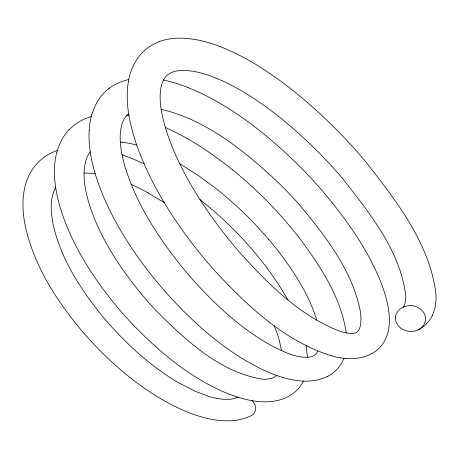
<?xml version="1.0" encoding="UTF-8"?>
<svg xmlns="http://www.w3.org/2000/svg" width="459" height="459" viewBox="0 0 459 459"><rect width="100%" height="100%" fill="white"/><g stroke="black" fill="none" stroke-linecap="round" stroke-linejoin="round"><path stroke-width="0.69" d="M89.161 130.316C88.082 150.604 93.441 170.645 100.607 189.458A281.769 266.662 -30.6 0 0 107.515 205.557C118.565 229.116 132.766 251.107 148.71 271.63A625.238 517.626 -46.6 0 0 172.636 299.784C192.637 321.231 214.697 340.997 239.472 356.815A258.962 236.689 -18.6 0 0 246.592 361.17L260.437 368.623A166.301 149.502 -4.9 0 0 268.205 372.192C286.582 379.932 308.896 385.675 327.778 376.26M128.394 81.45C124.854 102.673 129.742 124.263 136.472 144.356C148.613 179.085 167.759 210.991 189.779 240.315A827.33 625.256 -49.3 0 0 214.296 270.213C247.005 305.625 284.23 340.974 331.232 355.777M161.453 85.248C157.936 100.59 162.044 116.425 166.456 131.142C178.316 167.231 198.627 199.975 221.456 230.097A858.445 633.116 -49.4 0 0 238.743 251.36C267.499 283.289 299.337 315.861 340.349 331.381C344.692 332.689 349.259 333.882 353.826 333.366C360.699 332.505 361.009 323.061 360.929 317.737A74.811 64.708 4.8 0 0 360.372 311.632C352.845 271.803 326.98 238.313 301.93 207.703A363.93 285.923 24.5 0 0 276.668 181.001C243.488 150.311 206.148 119.862 161.149 109.305M56.836 152.193C52.951 166.755 54.185 182.16 57.386 196.722A169.687 159.841 18.4 0 0 59.722 205.89C69.883 240.55 89.212 271.866 111.503 300.008A496.959 440.502 -41.3 0 0 134.843 326.596C161.459 353.895 191.839 378.709 227.337 393.438A128.29 112.776 5.4 0 0 237.814 397.213C253.861 402.204 272.422 404.643 288 396.725A39.422 33.025 7.3 0 0 296.112 390.988L296.979 390.144A44.012 36.927 7.6 0 0 303.353 381.079M91.909 114.228L92.431 112.558M343.906 358.232L343.154 360.045A43.433 36.863 3.6 0 1 339.867 365.834A37.368 31.642 3.1 0 1 327.801 376.294M432.487 315.253L434.92 308.219L435.964 300.714A77.416 67.06 -3.6 0 0 435.901 293.548C429.653 243.488 396.691 201.49 366.672 162.882A460.561 359.454 25.1 0 0 339.149 132.364C311.535 104.405 281.229 78.575 246.879 59.234C225.38 47.558 201.627 37.403 176.686 38.2A61.047 58.299 45.4 0 0 159.279 41.574M317.697 351.21L316.595 353.063A11.693 9.914 3.2 0 1 314.874 354.956L313.474 355.897A9.255 7.837 3.1 0 1 312.912 356.178A10.299 8.727 3.1 0 1 310.915 356.878C297.874 358.995 285.234 352.374 273.822 346.941C243.649 330.813 218.036 307.364 195.121 282.245A627.551 511.665 -46.9 0 1 173.026 255.543C152.709 228.467 134.705 198.913 124.9 166.301C121.331 153.467 118.497 139.777 121.337 126.512A33.444 31.201 38 0 1 124.337 118.6L125.668 116.689A22.64 21.051 39.9 0 1 127.591 114.475L128.623 113.516M55.648 187.392C49.658 198.678 50.725 212.207 53.118 224.331C60.358 256.988 78.609 286.106 99.081 312.086A396.404 365.829 -31.1 0 0 119.805 335.575C137.367 353.614 156.829 370 178.591 382.754L195.299 391.332L209.396 396.587A67.404 57.341 11 0 0 216.625 398.383L223.413 399.313L229.07 399.336A24.815 20.615 10.9 0 0 232.191 398.94L234.268 398.446A18.389 15.222 10.7 0 0 237.148 397.362L237.63 397.144M403.61 306.721L404.924 303.904L405.613 300.272A44.707 38.745 -4 0 0 405.756 296.147C400.718 251.05 369.604 213.292 342.827 178.792A412.199 324.662 24.6 0 0 316.808 150.535C288.654 122.96 257.688 97.153 221.68 80.52C207.99 74.622 193.147 69.183 178 70.761C172.263 71.42 166.439 74.272 163.697 79.585A25.916 24.832 47.4 0 0 161.482 85.259M276.634 375.479L276.22 375.846A13.403 11.234 7.2 0 1 273.449 377.631A14.458 12.129 7.3 0 1 270.89 378.56L266.226 379.249A28.779 24.327 7.5 0 1 262.382 379.203C219.322 372.163 185.344 339.855 155.664 310.181A488.29 428.385 -42 0 1 134.269 285.182C114.67 259.805 97.377 231.864 88.277 200.899C84.737 187.874 82.115 173.795 85.902 160.518A36.972 33.518 34.6 0 1 87.594 156.163L87.962 155.44A30.202 27.328 35.5 0 1 90.251 151.826M108.45 88.989L109.644 88.071M236.724 397.574L237.148 397.362M159.302 41.643L154.494 43.748L149.978 46.353A49.773 47.478 49.2 0 0 141.934 53.066A51.219 48.889 48.8 0 0 137.281 58.821L134.194 63.962L131.681 69.51A67.203 64.633 45.5 0 0 128.411 81.455M84.06 172.94L95.174 173.611M120.315 142.083L122.192 142.261M345.375 358.376L347.515 358.519A47.891 41.115 -2.1 0 0 355.61 358.376L356.069 358.318A40.099 34.282 -1.9 0 0 362.157 357.286L365.594 356.299A34.855 29.709 -1.8 0 0 370.964 354.05L371.142 353.952A33.966 28.934 -1.8 0 0 380.855 346.35C393.363 331.536 389.88 310.175 384.694 293.158A185.212 158.303 13.4 0 0 381.836 284.758C368.784 250.798 347.325 220.768 324.186 192.992A406.181 316.882 24.9 0 0 297.317 164.029C265.159 132.846 229.173 104.032 187.238 87.244M126.736 115.375L128.99 115.771M122.037 154.706L132.697 158.78L144.12 163.915M165.315 127.436L173.886 131.452A216.309 182.108 24.9 0 1 187.96 138.985C203.733 148.056 218.616 158.607 232.776 170.019M147.85 192.757L164.27 202.66M179.716 163.685L198.632 175.722L215.455 188.127A318.253 249.553 24.5 0 1 268.756 239.581M199.969 199.55L212.477 209.861A325.018 251.193 24.9 0 1 253.913 251.561A336.464 258.503 25.1 0 1 267.035 267.976M267.029 267.976L278.556 284.356L288.017 299.899M274.161 325.695L276.347 331.197A135.962 112.885 17.8 0 1 279.221 339.958L281.533 350.693M316.762 320.25C310.026 297.478 297.197 277.001 283.364 257.918A334.347 259.972 24.7 0 0 268.813 239.541M306.044 345.69L307.519 357.36M346.206 332.769C341.404 299.515 322.78 270.156 303.502 243.442A376.179 290.289 25.1 0 0 289.996 226.327M91.261 116.58A60.244 54.432 35.4 0 0 79.803 121.383A56.44 51.001 36.1 0 0 69.034 129.84M56.933 152.227A64.013 57.96 35 0 1 68.884 129.708M109.598 88.008A56.537 52.527 39.3 0 1 128.784 79.533M92.563 112.61A57.088 53.095 39.3 0 1 108.33 88.839M89.207 130.322A77.548 72.688 35.8 0 1 91.88 114.211M432.418 315.23A32.928 28.091 -7.3 0 1 418.683 329.654M345.369 358.422A70.864 61.512 -3.3 0 1 331.249 355.731M163.444 80.009A137.212 123.884 27.9 0 1 187.215 87.302M232.788 170.008A356.683 278.034 24.8 0 1 289.945 226.362M57.341 150.483A60.628 53.342 33.7 0 0 37.77 162.704L35.722 165.022A61.351 53.99 33.6 0 0 33.346 168.069C21.441 184.805 21.298 206.825 25.337 226.201C33.427 263.351 54.001 296.583 77.651 325.833A410.312 380.999 -29.3 0 0 100.418 351.02C114.193 364.813 129.042 377.591 145.073 388.704A256.977 236.85 0.5 0 0 157.873 397.035L164.77 401.068A205.213 185.126 6.4 0 0 171.196 404.54C190.571 414.385 212.133 422.561 234.239 420.519A48.212 39.985 10.9 0 0 243.23 418.792L243.333 418.757A43.714 36.169 10.7 0 0 251.211 415.653C256.489 413.312 256.833 405.986 253.236 402.021A14.877 12.123 9.4 0 0 252.054 400.684M131.285 184.478A175.235 144.975 25 0 1 147.844 192.769M122.192 142.227A89.207 79.143 28.5 0 1 136.696 145.067M403.553 306.704A1.205 1.027 -7.3 0 1 403.254 307.088M395.469 317.479C394.987 328.776 409.6 334.714 418.602 329.545A13.684 11.55 -7.3 0 0 423.428 325.397C425.981 321.925 426.227 317.026 424.087 313.29A16.696 14.103 -7.1 0 0 418.562 307.857C410.357 302.596 396.335 306.836 395.469 317.479"/></g></svg>
